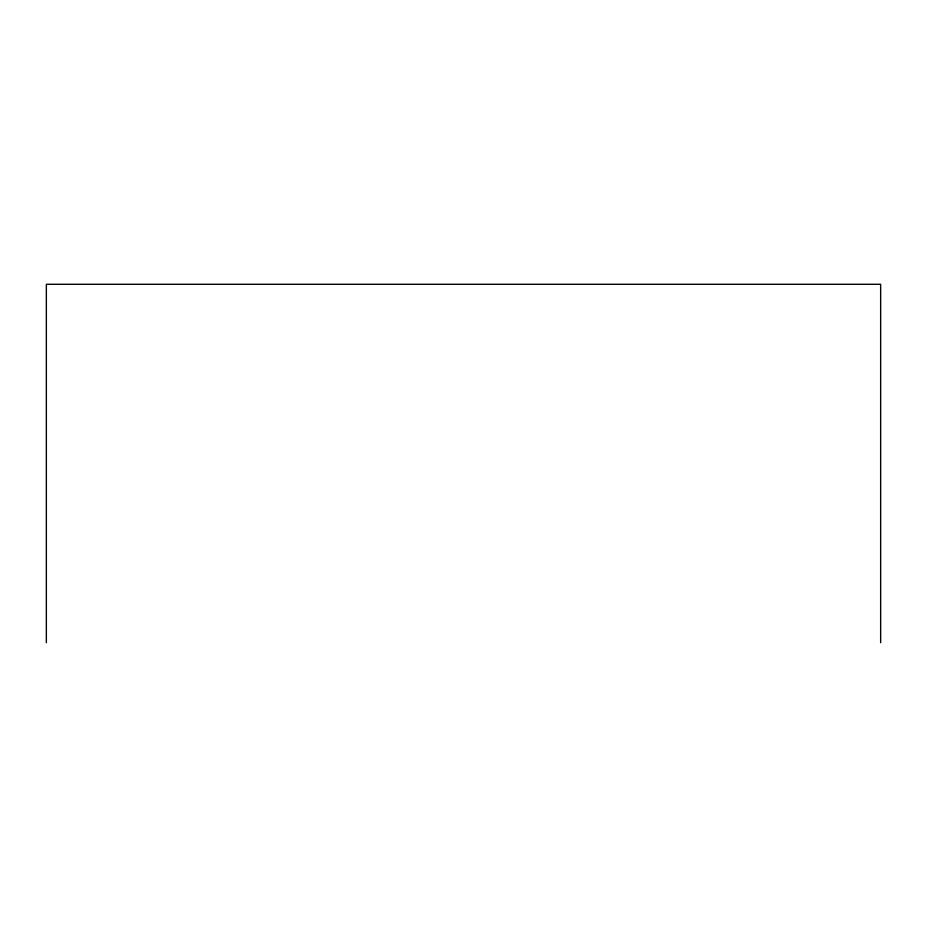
<?xml version="1.0" encoding="UTF-8"?>
<svg xmlns="http://www.w3.org/2000/svg" width="927" height="927" viewBox="0 0 927 927"><rect width="100%" height="100%" fill="white"/><g stroke="black" fill="none" stroke-linecap="round" stroke-linejoin="round"><path stroke-width="1.39" d="M880.65 642.712L880.65 284.288L46.35 284.288L46.35 642.712"/></g></svg>
